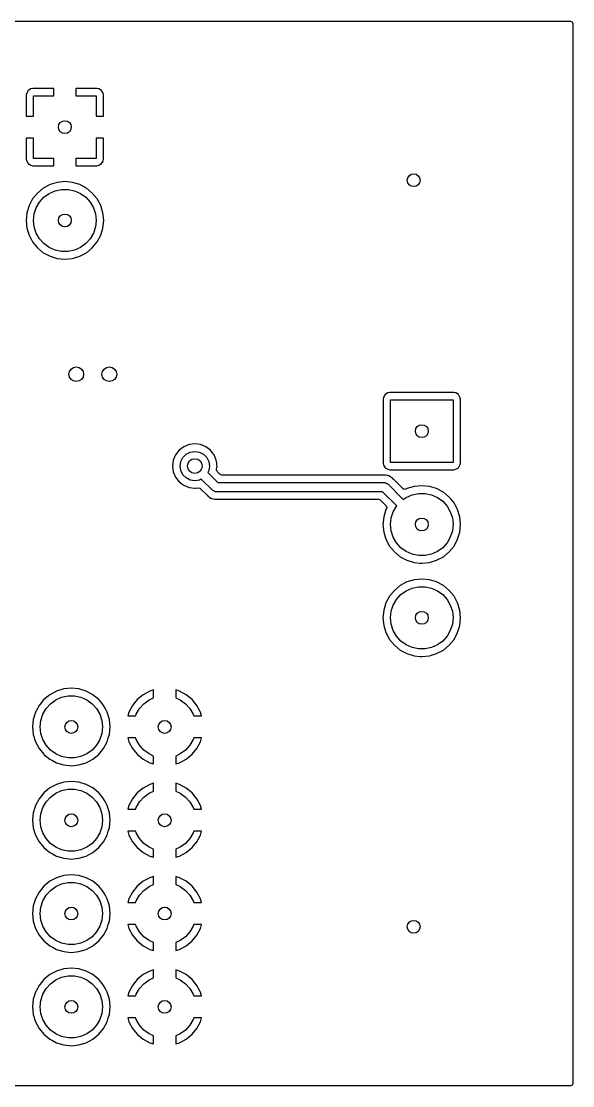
# Model space of a CAD drawing. Extents: x 0.23 to 1.37, y 0.23 to 1.37.
# Drawn here: x 0.78 to 1.37, y 0.23 to 1.37 of the extents above; entities that cross this region are included whole.
import ezdxf

# ---------------------------------------------------------------- set-up
doc = ezdxf.new("R2010")
doc.units = 0
doc.header["$MEASUREMENT"] = 0
doc.layers.add('BLACK', color=7, linetype='CONTINUOUS')

msp = doc.modelspace()

# ---------------------------------------------------------------- linework, layer by layer
at = {"layer": 'BLACK', "linetype": 'CONTINUOUS'}
for p, q in [((0.232165, 1.3703), (1.36783, 1.3703)), ((1.36783, 1.3703), (1.36957, 1.36957)), ((1.36957, 1.36957), (1.3703, 1.36783)), ((1.3703, 1.36783), (1.3703, 0.232165)), ((0.785496, 1.29343), (0.785039, 1.29113)), ((0.785039, 1.29113), (0.785039, 1.2687)), ((0.787237, 1.29603), (0.785496, 1.29343)), ((0.785496, 1.29343), (0.785496, 1.29343)), ((0.789841, 1.29777), (0.787237, 1.29603)), ((0.792138, 1.29823), (0.789841, 1.29777)), ((0.789841, 1.29777), (0.789841, 1.29777)), ((0.814567, 1.29823), (0.792138, 1.29823)), ((0.792913, 1.2687), (0.792913, 1.29035)), ((0.792913, 1.29035), (0.814567, 1.29035)), ((0.814567, 1.29035), (0.814567, 1.29823)), ((0.860618, 1.29823), (0.838189, 1.29823)), ((0.838189, 1.29823), (0.838189, 1.29035)), ((0.838189, 1.29035), (0.859843, 1.29035)), ((0.859843, 1.29035), (0.859843, 1.2687)), ((0.862915, 1.29777), (0.860618, 1.29823)), ((0.865519, 1.29603), (0.862915, 1.29777)), ((0.862915, 1.29777), (0.862915, 1.29777)), ((0.86726, 1.29343), (0.865519, 1.29603)), ((0.867716, 1.29113), (0.86726, 1.29343)), ((0.86726, 1.29343), (0.86726, 1.29343)), ((0.867717, 1.29113), (0.867716, 1.29113)), ((0.867717, 1.2687), (0.867717, 1.29113)), ((0.785039, 1.2687), (0.792913, 1.2687)), ((0.859843, 1.2687), (0.867717, 1.2687)), ((0.792913, 1.24508), (0.785039, 1.24508)), ((0.785039, 1.24508), (0.785039, 1.22265)), ((0.792913, 1.22343), (0.792913, 1.24508)), ((0.867717, 1.24508), (0.859843, 1.24508)), ((0.859843, 1.24508), (0.859843, 1.22343)), ((0.867717, 1.22265), (0.867717, 1.24508)), ((0.785039, 1.22265), (0.785496, 1.22035)), ((0.814567, 1.22343), (0.792913, 1.22343)), ((0.814567, 1.21555), (0.814567, 1.22343)), ((0.859843, 1.22343), (0.838189, 1.22343)), ((0.838189, 1.22343), (0.838189, 1.21555)), ((0.86726, 1.22035), (0.867716, 1.22265)), ((0.867716, 1.22265), (0.867717, 1.22265)), ((0.785496, 1.22035), (0.785496, 1.22035)), ((0.785496, 1.22035), (0.787237, 1.21775)), ((0.787237, 1.21775), (0.789841, 1.21601)), ((0.789841, 1.21601), (0.789841, 1.21601)), ((0.789841, 1.21601), (0.792138, 1.21555)), ((0.792138, 1.21555), (0.792138, 1.21555)), ((0.792138, 1.21555), (0.814567, 1.21555)), ((0.838189, 1.21555), (0.860618, 1.21555)), ((0.860618, 1.21555), (0.862915, 1.21601)), ((0.860618, 1.21555), (0.860618, 1.21555)), ((0.862915, 1.21601), (0.865519, 1.21775)), ((0.862915, 1.21601), (0.862915, 1.21601)), ((0.865519, 1.21775), (0.86726, 1.22035)), ((0.86726, 1.22035), (0.86726, 1.22035)), ((0.81827, 1.19765), (0.810474, 1.19528)), ((0.826378, 1.19845), (0.81827, 1.19765)), ((0.81827, 1.19765), (0.81827, 1.19765)), ((0.834485, 1.19765), (0.826378, 1.19845)), ((0.834486, 1.19765), (0.834485, 1.19765)), ((0.842281, 1.19528), (0.834486, 1.19765)), ((0.796992, 1.18628), (0.791824, 1.17998)), ((0.803289, 1.19144), (0.796992, 1.18628)), ((0.796992, 1.18628), (0.796992, 1.18628)), ((0.80329, 1.19144), (0.803289, 1.19144)), ((0.810474, 1.19528), (0.80329, 1.19144)), ((0.809646, 1.18587), (0.816037, 1.18872)), ((0.810474, 1.19528), (0.810474, 1.19528)), ((0.816037, 1.18872), (0.82288, 1.19017)), ((0.82288, 1.19017), (0.829876, 1.19017)), ((0.829876, 1.19017), (0.836719, 1.18872)), ((0.836719, 1.18872), (0.84311, 1.18587)), ((0.842282, 1.19528), (0.842281, 1.19528)), ((0.849466, 1.19144), (0.842282, 1.19528)), ((0.849467, 1.19144), (0.849466, 1.19144)), ((0.849466, 1.19144), (0.849466, 1.19144)), ((0.855764, 1.18628), (0.849467, 1.19144)), ((0.860932, 1.17998), (0.855764, 1.18628)), ((0.791823, 1.17998), (0.787983, 1.17279)), ((0.791824, 1.17998), (0.791823, 1.17998)), ((0.795807, 1.1705), (0.799305, 1.17656)), ((0.799305, 1.17656), (0.803986, 1.18176)), ((0.803986, 1.18176), (0.809646, 1.18587)), ((0.84311, 1.18587), (0.84877, 1.18176)), ((0.84877, 1.18176), (0.853451, 1.17656)), ((0.853451, 1.17656), (0.856949, 1.1705)), ((0.864773, 1.17279), (0.860932, 1.17998)), ((0.785618, 1.165), (0.78482, 1.15689)), ((0.787983, 1.17279), (0.785618, 1.165)), ((0.785618, 1.165), (0.785618, 1.165)), ((0.787983, 1.17279), (0.787983, 1.17279)), ((0.792913, 1.15689), (0.793645, 1.16385)), ((0.793645, 1.16385), (0.795807, 1.1705)), ((0.856949, 1.1705), (0.859111, 1.16385)), ((0.859111, 1.16385), (0.859843, 1.15689)), ((0.867138, 1.165), (0.864773, 1.17279)), ((0.867936, 1.15689), (0.867138, 1.165)), ((0.78482, 1.15689), (0.78482, 1.15689)), ((0.78482, 1.15689), (0.785618, 1.14878)), ((0.793645, 1.14993), (0.792913, 1.15689)), ((0.859843, 1.15689), (0.859111, 1.14993)), ((0.867138, 1.14878), (0.867936, 1.15689)), ((0.785618, 1.14878), (0.785618, 1.14878)), ((0.785618, 1.14878), (0.787983, 1.14099)), ((0.787983, 1.14099), (0.787983, 1.14099)), ((0.787983, 1.14099), (0.791823, 1.1338)), ((0.795807, 1.14328), (0.793645, 1.14993)), ((0.799305, 1.13722), (0.795807, 1.14328)), ((0.856949, 1.14328), (0.853451, 1.13722)), ((0.859111, 1.14993), (0.856949, 1.14328)), ((0.860932, 1.1338), (0.864773, 1.14099)), ((0.864773, 1.14099), (0.867138, 1.14878)), ((0.791823, 1.1338), (0.791823, 1.1338)), ((0.791823, 1.1338), (0.791823, 1.1338)), ((0.791823, 1.1338), (0.796992, 1.1275)), ((0.803986, 1.13202), (0.799305, 1.13722)), ((0.809646, 1.12791), (0.803986, 1.13202)), ((0.84877, 1.13202), (0.84311, 1.12791)), ((0.853451, 1.13722), (0.84877, 1.13202)), ((0.855764, 1.1275), (0.860932, 1.1338)), ((0.796992, 1.1275), (0.803289, 1.12234)), ((0.803289, 1.12234), (0.803289, 1.12234)), ((0.803289, 1.12234), (0.80329, 1.12234)), ((0.80329, 1.12234), (0.806256, 1.12075)), ((0.806256, 1.12075), (0.810474, 1.11849)), ((0.816037, 1.12506), (0.809646, 1.12791)), ((0.810474, 1.11849), (0.81827, 1.11613)), ((0.82288, 1.12361), (0.816037, 1.12506)), ((0.829876, 1.12361), (0.82288, 1.12361)), ((0.836719, 1.12506), (0.829876, 1.12361)), ((0.834486, 1.11613), (0.842282, 1.11849)), ((0.84311, 1.12791), (0.836719, 1.12506)), ((0.842282, 1.11849), (0.849467, 1.12234)), ((0.849467, 1.12234), (0.855764, 1.1275)), ((0.81827, 1.11613), (0.826378, 1.11533)), ((0.826378, 1.11533), (0.834486, 1.11613)), ((1.16951, 0.970258), (1.16776, 0.967647)), ((1.17212, 0.972003), (1.16951, 0.970258)), ((1.17442, 0.972461), (1.17212, 0.972003)), ((1.17212, 0.972003), (1.17212, 0.972003)), ((1.2429, 0.972461), (1.17442, 0.972461)), ((1.24521, 0.972003), (1.2429, 0.972461)), ((1.24782, 0.970258), (1.24521, 0.972003)), ((1.24521, 0.972003), (1.24521, 0.972003)), ((1.24956, 0.967647), (1.24782, 0.970258)), ((1.16776, 0.967647), (1.1673, 0.965344)), ((1.1673, 0.965344), (1.1673, 0.89686)), ((1.16776, 0.967647), (1.16776, 0.967647)), ((1.1752, 0.897638), (1.1752, 0.964567)), ((1.1752, 0.964567), (1.24213, 0.964567)), ((1.24213, 0.964567), (1.24213, 0.897638)), ((1.25002, 0.965344), (1.24956, 0.967647)), ((1.24956, 0.967647), (1.24956, 0.967647)), ((1.25002, 0.89686), (1.25002, 0.965344)), ((0.953628, 0.914352), (0.94869, 0.910562)), ((0.959379, 0.916734), (0.953628, 0.914352)), ((0.953628, 0.914352), (0.953628, 0.914352)), ((0.95938, 0.916734), (0.959379, 0.916734)), ((0.965551, 0.917547), (0.95938, 0.916734)), ((0.971723, 0.916734), (0.965551, 0.917547)), ((0.965551, 0.917547), (0.965551, 0.917547)), ((0.977474, 0.914352), (0.971723, 0.916734)), ((0.971723, 0.916734), (0.971723, 0.916734)), ((0.982413, 0.910562), (0.977474, 0.914352)), ((0.977474, 0.914352), (0.977474, 0.914352)), ((0.9449, 0.905624), (0.942518, 0.899873)), ((0.94869, 0.910562), (0.9449, 0.905624)), ((0.9449, 0.905624), (0.9449, 0.905624)), ((0.950574, 0.898567), (0.952811, 0.902957)), ((0.952811, 0.902957), (0.956295, 0.906441)), ((0.956295, 0.906441), (0.960685, 0.908678)), ((0.960685, 0.908678), (0.965551, 0.909449)), ((0.965551, 0.909449), (0.970418, 0.908678)), ((0.970418, 0.908678), (0.974808, 0.906441)), ((0.974808, 0.906441), (0.978292, 0.902957)), ((0.978292, 0.902957), (0.980528, 0.898567)), ((0.98532, 0.906773), (0.982413, 0.910562)), ((0.986202, 0.905624), (0.98532, 0.906773)), ((0.988584, 0.899873), (0.986202, 0.905624)), ((0.942518, 0.899872), (0.941705, 0.893701)), ((0.941705, 0.893701), (0.941705, 0.893701)), ((0.941705, 0.893701), (0.942518, 0.887529)), ((0.942518, 0.899873), (0.942518, 0.899872)), ((0.949803, 0.893701), (0.950574, 0.898567)), ((0.950574, 0.888834), (0.949803, 0.893701)), ((0.980528, 0.898567), (0.981299, 0.893701)), ((0.981299, 0.893701), (0.980528, 0.888834)), ((0.988584, 0.899872), (0.988584, 0.899873)), ((0.988981, 0.89686), (0.988584, 0.899872)), ((0.988584, 0.899872), (0.988584, 0.899872)), ((0.988868, 0.889526), (0.98889, 0.889847)), ((0.98889, 0.889847), (0.988936, 0.890202)), ((0.988936, 0.890202), (0.989397, 0.893701)), ((0.989209, 0.895127), (0.988981, 0.89686)), ((0.989397, 0.893701), (0.989209, 0.895127)), ((1.1673, 0.89686), (1.16776, 0.894558)), ((1.16776, 0.894558), (1.16776, 0.894558)), ((1.16776, 0.894558), (1.16951, 0.891947)), ((1.16951, 0.891947), (1.17212, 0.890202)), ((1.17212, 0.890202), (1.17212, 0.890202)), ((1.17212, 0.890202), (1.17442, 0.889744)), ((1.17442, 0.889744), (1.2429, 0.889744)), ((1.24213, 0.897638), (1.1752, 0.897638)), ((1.2429, 0.889744), (1.24521, 0.890202)), ((1.24521, 0.890202), (1.24782, 0.891947)), ((1.24782, 0.891947), (1.24956, 0.894558)), ((1.24956, 0.894558), (1.25002, 0.89686)), ((0.942518, 0.887529), (0.942518, 0.887529)), ((0.942518, 0.887529), (0.9449, 0.881778)), ((0.9449, 0.881778), (0.9449, 0.881778)), ((0.9449, 0.881778), (0.94869, 0.876839)), ((0.952811, 0.884444), (0.950574, 0.888834)), ((0.956295, 0.88096), (0.952811, 0.884444)), ((0.960685, 0.878724), (0.956295, 0.88096)), ((0.965551, 0.877953), (0.960685, 0.878724)), ((0.970418, 0.878724), (0.965551, 0.877953)), ((0.972505, 0.879787), (0.970418, 0.878724)), ((0.984709, 0.867583), (0.972505, 0.879787)), ((0.980528, 0.888834), (0.979465, 0.886747)), ((0.979465, 0.886747), (0.990227, 0.875984)), ((0.989589, 0.887786), (0.988868, 0.889526)), ((0.992776, 0.884599), (0.989589, 0.887786)), ((0.994516, 0.883878), (0.992776, 0.884599)), ((1.16809, 0.883878), (0.994516, 0.883878)), ((1.16819, 0.883883), (1.16809, 0.883878)), ((1.16845, 0.883905), (1.16819, 0.883883)), ((1.16983, 0.884026), (1.16845, 0.883905)), ((1.17143, 0.8836), (1.16983, 0.884026)), ((1.17153, 0.883577), (1.17143, 0.8836)), ((1.17222, 0.883455), (1.17153, 0.883577)), ((1.17315, 0.883291), (1.17222, 0.883455)), ((1.17337, 0.883167), (1.17315, 0.883291)), ((1.17315, 0.883291), (1.17315, 0.883291)), ((1.17396, 0.882921), (1.17337, 0.883167)), ((1.1742, 0.882857), (1.17396, 0.882921)), ((1.1742, 0.882856), (1.1742, 0.882857)), ((1.17555, 0.881912), (1.1742, 0.882856)), ((1.17564, 0.881855), (1.17555, 0.881912)), ((1.17707, 0.881031), (1.17564, 0.881855)), ((1.17812, 0.87977), (1.17707, 0.881031)), ((1.1782, 0.879691), (1.17812, 0.87977)), ((1.18484, 0.87305), (1.1782, 0.879691)), ((0.94869, 0.876839), (0.951756, 0.874487)), ((0.951756, 0.874487), (0.953628, 0.87305)), ((0.953628, 0.87305), (0.959379, 0.870668)), ((0.959379, 0.870668), (0.95938, 0.870668)), ((0.95938, 0.870668), (0.95938, 0.870668)), ((0.95938, 0.870668), (0.965551, 0.869855)), ((0.965551, 0.869855), (0.96654, 0.869985)), ((0.965551, 0.869855), (0.965551, 0.869855)), ((0.965551, 0.869855), (0.965551, 0.869855)), ((0.96654, 0.869985), (0.969405, 0.870362)), ((0.969405, 0.870362), (0.971224, 0.869875)), ((0.971224, 0.869875), (0.971466, 0.869663)), ((0.971466, 0.869663), (0.978694, 0.862435)), ((0.985778, 0.867), (0.984709, 0.867583)), ((0.986802, 0.866341), (0.985778, 0.867)), ((0.990227, 0.875984), (1.16043, 0.875984)), ((1.16043, 0.875984), (1.1687, 0.875984)), ((1.1687, 0.875984), (1.16957, 0.875859)), ((1.16957, 0.875859), (1.16975, 0.875872)), ((1.16975, 0.875872), (1.16984, 0.87582)), ((1.16984, 0.87582), (1.17009, 0.875785)), ((1.17009, 0.875785), (1.17111, 0.875126)), ((1.17111, 0.875126), (1.17218, 0.874543)), ((1.17218, 0.874543), (1.18887, 0.857858)), ((1.18862, 0.869266), (1.18484, 0.87305)), ((1.18965, 0.868651), (1.18862, 0.869266)), ((1.19152, 0.868836), (1.18965, 0.868651)), ((1.19276, 0.869497), (1.19152, 0.868836)), ((1.20055, 0.871862), (1.19276, 0.869497)), ((1.20866, 0.872661), (1.20055, 0.871862)), ((1.20055, 0.871862), (1.20055, 0.871862)), ((1.21677, 0.871862), (1.20866, 0.872661)), ((1.22456, 0.869497), (1.21677, 0.871862)), ((1.21677, 0.871862), (1.21677, 0.871862)), ((1.22457, 0.869497), (1.22456, 0.869497)), ((1.23175, 0.865657), (1.22457, 0.869497)), ((0.978694, 0.862435), (0.978766, 0.862356)), ((0.978766, 0.862356), (0.979825, 0.861095)), ((0.979825, 0.861095), (0.979825, 0.861095)), ((0.979825, 0.861095), (0.981251, 0.860271)), ((0.981251, 0.860271), (0.981341, 0.860214)), ((0.981341, 0.860214), (0.98269, 0.85927)), ((0.98269, 0.85927), (0.98293, 0.859205)), ((0.98293, 0.859205), (0.983523, 0.858959)), ((0.983523, 0.858959), (0.983738, 0.858835)), ((0.983738, 0.858835), (0.983739, 0.858835)), ((0.983739, 0.858835), (0.983739, 0.858835)), ((0.983739, 0.858835), (0.98536, 0.858549)), ((0.98536, 0.858549), (0.985464, 0.858526)), ((0.985464, 0.858526), (0.987055, 0.8581)), ((0.987049, 0.866306), (0.986802, 0.866341)), ((0.987143, 0.866254), (0.987049, 0.866306)), ((0.987055, 0.8581), (0.988695, 0.858243)), ((0.987319, 0.866267), (0.987143, 0.866254)), ((0.988189, 0.866142), (0.987319, 0.866267)), ((1.16043, 0.866142), (0.988189, 0.866142)), ((0.988695, 0.858243), (0.988802, 0.858248)), ((0.988802, 0.858248), (1.15931, 0.858248)), ((1.15931, 0.858248), (1.16237, 0.858248)), ((1.16666, 0.866142), (1.16043, 0.866142)), ((1.16237, 0.858248), (1.16411, 0.857527)), ((1.16411, 0.857527), (1.1705, 0.851143)), ((1.1818, 0.851006), (1.16666, 0.866142)), ((1.18887, 0.857858), (1.19193, 0.860084)), ((1.19193, 0.860084), (1.19832, 0.862929)), ((1.19832, 0.862929), (1.20516, 0.864384)), ((1.20516, 0.864384), (1.21216, 0.864384)), ((1.21216, 0.864384), (1.219, 0.862929)), ((1.219, 0.862929), (1.22539, 0.860084)), ((1.22539, 0.860084), (1.23105, 0.855971)), ((1.23105, 0.855971), (1.23573, 0.850772)), ((1.23805, 0.860489), (1.23175, 0.865657)), ((1.23175, 0.865657), (1.23175, 0.865657)), ((1.23175, 0.865657), (1.23175, 0.865657)), ((1.23175, 0.865657), (1.23175, 0.865657)), ((1.23175, 0.865657), (1.23175, 0.865657)), ((1.23964, 0.858549), (1.23805, 0.860489)), ((1.23805, 0.860489), (1.23805, 0.860489)), ((1.24322, 0.854191), (1.23964, 0.858549)), ((1.17027, 0.847006), (1.1679, 0.83921)), ((1.17093, 0.848243), (1.17027, 0.847006)), ((1.1705, 0.851143), (1.17122, 0.849403)), ((1.17122, 0.849403), (1.17093, 0.848243)), ((1.17593, 0.83806), (1.17809, 0.844714)), ((1.17809, 0.844714), (1.18159, 0.850772)), ((1.18159, 0.850772), (1.1818, 0.851006)), ((1.23573, 0.850772), (1.23923, 0.844714)), ((1.23923, 0.844714), (1.24139, 0.83806)), ((1.24706, 0.847006), (1.24322, 0.854191)), ((1.24942, 0.83921), (1.24706, 0.847006)), ((1.1679, 0.83921), (1.1671, 0.831102)), ((1.1679, 0.83921), (1.1679, 0.83921)), ((1.1752, 0.831102), (1.17593, 0.83806)), ((1.24139, 0.83806), (1.24213, 0.831102)), ((1.25022, 0.831102), (1.24942, 0.83921)), ((1.1671, 0.831102), (1.1671, 0.831102)), ((1.1671, 0.831102), (1.1679, 0.822995)), ((1.1679, 0.822995), (1.1679, 0.822995)), ((1.1679, 0.822995), (1.17027, 0.815199)), ((1.17593, 0.824145), (1.1752, 0.831102)), ((1.17809, 0.817491), (1.17593, 0.824145)), ((1.24139, 0.824145), (1.23923, 0.817491)), ((1.24213, 0.831102), (1.24139, 0.824145)), ((1.24706, 0.815199), (1.24942, 0.822995)), ((1.24942, 0.822995), (1.25022, 0.831102)), ((1.17027, 0.815199), (1.17027, 0.815199)), ((1.17027, 0.815199), (1.17411, 0.808014)), ((1.18159, 0.811432), (1.17809, 0.817491)), ((1.18627, 0.806233), (1.18159, 0.811432)), ((1.23573, 0.811432), (1.23105, 0.806233)), ((1.23923, 0.817491), (1.23573, 0.811432)), ((1.24322, 0.808014), (1.24706, 0.815199)), ((1.17411, 0.808014), (1.17411, 0.808014)), ((1.17411, 0.808014), (1.17411, 0.808014)), ((1.17411, 0.808014), (1.17928, 0.801716)), ((1.17928, 0.801716), (1.18557, 0.796548)), ((1.19193, 0.802121), (1.18627, 0.806233)), ((1.19832, 0.799276), (1.19193, 0.802121)), ((1.20516, 0.797821), (1.19832, 0.799276)), ((1.219, 0.799276), (1.21216, 0.797821)), ((1.22539, 0.802121), (1.219, 0.799276)), ((1.23105, 0.806233), (1.22539, 0.802121)), ((1.23175, 0.796548), (1.23805, 0.801716)), ((1.23805, 0.801716), (1.24322, 0.808014)), ((1.18557, 0.796548), (1.18557, 0.796548)), ((1.18557, 0.796548), (1.18557, 0.796548)), ((1.18557, 0.796548), (1.18824, 0.79512)), ((1.18824, 0.79512), (1.19276, 0.792707)), ((1.19276, 0.792707), (1.20055, 0.790343)), ((1.20055, 0.790343), (1.20663, 0.789744)), ((1.21216, 0.797821), (1.20516, 0.797821)), ((1.20663, 0.789744), (1.20866, 0.789544)), ((1.20866, 0.789544), (1.21677, 0.790343)), ((1.20866, 0.789544), (1.20866, 0.789544)), ((1.20866, 0.789544), (1.20866, 0.789544)), ((1.21677, 0.790343), (1.22457, 0.792707)), ((1.22457, 0.792707), (1.23175, 0.796548)), ((1.18557, 0.765657), (1.17928, 0.760489)), ((1.19276, 0.769497), (1.18557, 0.765657)), ((1.18557, 0.765657), (1.18557, 0.765657)), ((1.20055, 0.771862), (1.19276, 0.769497)), ((1.19276, 0.769497), (1.19276, 0.769497)), ((1.19832, 0.762929), (1.20516, 0.764384)), ((1.20866, 0.772661), (1.20055, 0.771862)), ((1.20055, 0.771862), (1.20055, 0.771862)), ((1.20516, 0.764384), (1.21216, 0.764384)), ((1.21677, 0.771862), (1.20866, 0.772661)), ((1.21216, 0.764384), (1.219, 0.762929)), ((1.22456, 0.769497), (1.21677, 0.771862)), ((1.21677, 0.771862), (1.21677, 0.771862)), ((1.22457, 0.769497), (1.22456, 0.769497)), ((1.23175, 0.765657), (1.22457, 0.769497)), ((1.23805, 0.760489), (1.23175, 0.765657)), ((1.23175, 0.765657), (1.23175, 0.765657)), ((1.23175, 0.765657), (1.23175, 0.765657)), ((1.17411, 0.754191), (1.17027, 0.747006)), ((1.17928, 0.760489), (1.17411, 0.754191)), ((1.17411, 0.754191), (1.17411, 0.754191)), ((1.17928, 0.760489), (1.17928, 0.760489)), ((1.18159, 0.750772), (1.18627, 0.755971)), ((1.18627, 0.755971), (1.19193, 0.760084)), ((1.19193, 0.760084), (1.19832, 0.762929)), ((1.219, 0.762929), (1.22539, 0.760084)), ((1.22539, 0.760084), (1.23105, 0.755971)), ((1.23105, 0.755971), (1.23573, 0.750772)), ((1.24322, 0.754191), (1.23805, 0.760489)), ((1.24706, 0.747006), (1.24322, 0.754191)), ((1.17027, 0.747006), (1.1679, 0.73921)), ((1.17027, 0.747006), (1.17027, 0.747006)), ((1.17593, 0.73806), (1.17809, 0.744714)), ((1.17809, 0.744714), (1.18159, 0.750772)), ((1.23573, 0.750772), (1.23923, 0.744714)), ((1.23923, 0.744714), (1.24139, 0.73806)), ((1.24942, 0.73921), (1.24706, 0.747006)), ((1.1679, 0.73921), (1.1671, 0.731102)), ((1.1671, 0.731102), (1.1671, 0.731102)), ((1.1671, 0.731102), (1.1679, 0.722995)), ((1.1679, 0.73921), (1.1679, 0.73921)), ((1.1752, 0.731102), (1.17593, 0.73806)), ((1.17593, 0.724145), (1.1752, 0.731102)), ((1.24139, 0.73806), (1.24213, 0.731102)), ((1.24213, 0.731102), (1.24139, 0.724145)), ((1.25022, 0.731102), (1.24942, 0.73921)), ((1.24942, 0.722995), (1.25022, 0.731102)), ((1.1679, 0.722995), (1.1679, 0.722995)), ((1.1679, 0.722995), (1.17027, 0.715199)), ((1.17809, 0.717491), (1.17593, 0.724145)), ((1.24139, 0.724145), (1.23923, 0.717491)), ((1.24706, 0.715199), (1.24942, 0.722995)), ((1.17027, 0.715199), (1.17027, 0.715199)), ((1.17027, 0.715199), (1.17411, 0.708014)), ((1.17411, 0.708014), (1.17411, 0.708014)), ((1.17411, 0.708014), (1.17411, 0.708014)), ((1.17411, 0.708014), (1.17928, 0.701716)), ((1.18159, 0.711432), (1.17809, 0.717491)), ((1.18627, 0.706233), (1.18159, 0.711432)), ((1.23573, 0.711432), (1.23105, 0.706233)), ((1.23923, 0.717491), (1.23573, 0.711432)), ((1.23805, 0.701716), (1.24322, 0.708014)), ((1.24322, 0.708014), (1.24706, 0.715199)), ((1.17928, 0.701716), (1.18557, 0.696548)), ((1.18557, 0.696548), (1.18557, 0.696548)), ((1.18557, 0.696548), (1.18557, 0.696548)), ((1.18557, 0.696548), (1.18823, 0.695127)), ((1.19193, 0.702121), (1.18627, 0.706233)), ((1.19832, 0.699276), (1.19193, 0.702121)), ((1.20516, 0.697821), (1.19832, 0.699276)), ((1.21216, 0.697821), (1.20516, 0.697821)), ((1.219, 0.699276), (1.21216, 0.697821)), ((1.22539, 0.702121), (1.219, 0.699276)), ((1.22457, 0.692707), (1.23175, 0.696548)), ((1.23105, 0.706233), (1.22539, 0.702121)), ((1.23175, 0.696548), (1.23805, 0.701716)), ((1.18823, 0.695127), (1.19276, 0.692707)), ((1.19276, 0.692707), (1.20055, 0.690343)), ((1.20055, 0.690343), (1.20663, 0.689744)), ((1.20663, 0.689744), (1.20866, 0.689544)), ((1.20866, 0.689544), (1.21677, 0.690343)), ((1.20866, 0.689544), (1.20866, 0.689544)), ((1.20866, 0.689544), (1.20866, 0.689544)), ((1.21677, 0.690343), (1.22457, 0.692707)), ((0.817364, 0.652568), (0.810179, 0.648728)), ((0.82516, 0.654933), (0.817364, 0.652568)), ((0.817364, 0.652568), (0.817364, 0.652568)), ((0.833268, 0.655732), (0.82516, 0.654933)), ((0.82516, 0.654933), (0.82516, 0.654933)), ((0.841375, 0.654933), (0.833268, 0.655732)), ((0.849171, 0.652568), (0.841375, 0.654933)), ((0.841375, 0.654933), (0.841375, 0.654933)), ((0.856356, 0.648728), (0.849171, 0.652568)), ((0.849171, 0.652568), (0.849171, 0.652568)), ((0.917371, 0.65255), (0.91019, 0.648711)), ((0.921457, 0.653789), (0.917371, 0.65255)), ((0.921457, 0.645346), (0.921457, 0.653789)), ((0.921457, 0.653789), (0.921457, 0.653789)), ((0.949164, 0.65255), (0.945079, 0.653789)), ((0.945079, 0.653789), (0.945079, 0.645346)), ((0.956345, 0.648711), (0.949164, 0.65255)), ((0.803881, 0.643559), (0.798713, 0.637262)), ((0.803882, 0.64356), (0.803881, 0.643559)), ((0.810179, 0.648728), (0.803882, 0.64356)), ((0.806194, 0.633843), (0.810876, 0.639042)), ((0.810179, 0.648728), (0.810179, 0.648728)), ((0.810876, 0.639042), (0.816535, 0.643154)), ((0.816535, 0.643154), (0.822927, 0.646)), ((0.822927, 0.646), (0.82977, 0.647454)), ((0.82977, 0.647454), (0.836766, 0.647454)), ((0.836766, 0.647454), (0.843609, 0.646)), ((0.843609, 0.646), (0.85, 0.643154)), ((0.85, 0.643154), (0.85566, 0.639042)), ((0.85566, 0.639042), (0.860341, 0.633843)), ((0.862654, 0.64356), (0.856356, 0.648728)), ((0.856356, 0.648728), (0.856356, 0.648728)), ((0.856356, 0.648728), (0.856356, 0.648728)), ((0.856356, 0.648728), (0.856356, 0.648728)), ((0.856356, 0.648728), (0.856356, 0.648728)), ((0.862654, 0.643559), (0.862654, 0.64356)), ((0.866284, 0.639136), (0.862654, 0.643559)), ((0.867822, 0.637262), (0.866284, 0.639136)), ((0.903895, 0.643545), (0.89873, 0.637251)), ((0.91019, 0.648711), (0.903895, 0.643545)), ((0.906194, 0.633843), (0.910876, 0.639042)), ((0.91019, 0.648711), (0.91019, 0.648711)), ((0.910876, 0.639042), (0.916535, 0.643154)), ((0.916535, 0.643154), (0.921457, 0.645346)), ((0.945079, 0.645346), (0.95, 0.643154)), ((0.95, 0.643154), (0.95566, 0.639042)), ((0.95566, 0.639042), (0.960341, 0.633843)), ((0.96264, 0.643545), (0.956345, 0.648711)), ((0.956345, 0.648711), (0.956345, 0.648711)), ((0.967806, 0.637251), (0.96264, 0.643545)), ((0.794873, 0.630077), (0.792508, 0.622281)), ((0.798713, 0.637262), (0.794873, 0.630077)), ((0.794873, 0.630077), (0.794873, 0.630077)), ((0.798713, 0.637262), (0.798713, 0.637262)), ((0.800534, 0.621131), (0.802696, 0.627784)), ((0.802696, 0.627784), (0.806194, 0.633843)), ((0.860341, 0.633843), (0.863839, 0.627784)), ((0.863839, 0.627784), (0.866001, 0.621131)), ((0.869408, 0.634295), (0.867822, 0.637262)), ((0.867822, 0.637262), (0.867822, 0.637262)), ((0.867822, 0.637262), (0.867822, 0.637262)), ((0.871663, 0.630077), (0.869408, 0.634295)), ((0.874028, 0.622281), (0.871663, 0.630077)), ((0.894891, 0.630069), (0.893652, 0.625984)), ((0.898729, 0.637251), (0.894891, 0.630069)), ((0.89873, 0.637251), (0.898729, 0.637251)), ((0.902111, 0.625984), (0.902696, 0.627784)), ((0.902696, 0.627784), (0.906194, 0.633843)), ((0.960341, 0.633843), (0.963839, 0.627784)), ((0.963839, 0.627784), (0.964424, 0.625984)), ((0.971644, 0.630069), (0.967806, 0.637251)), ((0.967806, 0.637251), (0.967806, 0.637251)), ((0.972884, 0.625984), (0.971644, 0.630069)), ((0.792508, 0.622281), (0.791709, 0.614173)), ((0.792508, 0.622281), (0.792508, 0.622281)), ((0.799803, 0.614173), (0.800534, 0.621131)), ((0.866001, 0.621131), (0.866732, 0.614173)), ((0.874826, 0.614173), (0.874028, 0.622281)), ((0.893652, 0.625984), (0.893652, 0.625984)), ((0.893652, 0.625984), (0.902111, 0.625984)), ((0.964424, 0.625984), (0.972884, 0.625984)), ((0.972884, 0.625984), (0.972884, 0.625984)), ((0.791709, 0.614173), (0.791709, 0.614173)), ((0.791709, 0.614173), (0.792508, 0.606066)), ((0.792508, 0.606066), (0.792508, 0.606066)), ((0.792508, 0.606066), (0.794873, 0.59827)), ((0.800534, 0.607216), (0.799803, 0.614173)), ((0.802696, 0.600562), (0.800534, 0.607216)), ((0.866001, 0.607216), (0.863839, 0.600562)), ((0.866732, 0.614173), (0.866001, 0.607216)), ((0.872904, 0.602362), (0.874028, 0.606066)), ((0.874028, 0.606066), (0.874826, 0.614173)), ((0.794873, 0.59827), (0.794873, 0.59827)), ((0.794873, 0.59827), (0.798713, 0.591085)), ((0.806194, 0.594503), (0.802696, 0.600562)), ((0.810876, 0.589304), (0.806194, 0.594503)), ((0.860341, 0.594503), (0.85566, 0.589304)), ((0.863839, 0.600562), (0.860341, 0.594503)), ((0.867822, 0.591085), (0.871663, 0.59827)), ((0.871663, 0.59827), (0.872904, 0.602362)), ((0.902111, 0.602362), (0.893652, 0.602362)), ((0.893652, 0.602362), (0.894891, 0.598277)), ((0.894891, 0.598277), (0.898729, 0.591096)), ((0.902696, 0.600562), (0.902111, 0.602362)), ((0.906194, 0.594503), (0.902696, 0.600562)), ((0.910876, 0.589304), (0.906194, 0.594503)), ((0.960341, 0.594503), (0.95566, 0.589304)), ((0.963839, 0.600562), (0.960341, 0.594503)), ((0.964424, 0.602362), (0.963839, 0.600562)), ((0.972884, 0.602362), (0.964424, 0.602362)), ((0.967806, 0.591096), (0.971644, 0.598277)), ((0.971644, 0.598277), (0.972884, 0.602362)), ((0.798713, 0.591085), (0.798713, 0.591084)), ((0.798713, 0.591084), (0.80387, 0.584801)), ((0.80387, 0.584801), (0.803881, 0.584787)), ((0.803881, 0.584787), (0.810179, 0.579619)), ((0.816535, 0.585192), (0.810876, 0.589304)), ((0.822927, 0.582347), (0.816535, 0.585192)), ((0.82977, 0.580892), (0.822927, 0.582347)), ((0.843609, 0.582347), (0.836766, 0.580892)), ((0.85, 0.585192), (0.843609, 0.582347)), ((0.85566, 0.589304), (0.85, 0.585192)), ((0.856356, 0.579619), (0.862654, 0.584787)), ((0.862654, 0.584787), (0.867822, 0.591085)), ((0.898729, 0.591096), (0.89873, 0.591096)), ((0.89873, 0.591096), (0.903895, 0.584801)), ((0.903895, 0.584801), (0.91019, 0.579635)), ((0.916535, 0.585192), (0.910876, 0.589304)), ((0.921457, 0.583001), (0.916535, 0.585192)), ((0.921457, 0.574557), (0.921457, 0.583001)), ((0.95, 0.585192), (0.945079, 0.583001)), ((0.945079, 0.583001), (0.945079, 0.574557)), ((0.95566, 0.589304), (0.95, 0.585192)), ((0.956345, 0.579635), (0.96264, 0.584801)), ((0.96264, 0.584801), (0.967806, 0.591096)), ((0.967806, 0.591096), (0.967806, 0.591096)), ((0.810179, 0.579619), (0.810179, 0.579619)), ((0.810179, 0.579619), (0.810179, 0.579619)), ((0.810179, 0.579619), (0.813146, 0.578033)), ((0.813146, 0.578033), (0.817364, 0.575778)), ((0.817364, 0.575778), (0.82516, 0.573413)), ((0.82516, 0.573413), (0.831241, 0.572814)), ((0.836766, 0.580892), (0.82977, 0.580892)), ((0.831241, 0.572814), (0.833268, 0.572615)), ((0.833268, 0.572615), (0.841375, 0.573413)), ((0.833268, 0.572615), (0.833268, 0.572615)), ((0.833268, 0.572615), (0.833268, 0.572615)), ((0.841375, 0.573413), (0.849171, 0.575778)), ((0.849171, 0.575778), (0.856356, 0.579619)), ((0.91019, 0.579635), (0.91019, 0.579635)), ((0.91019, 0.579635), (0.917371, 0.575797)), ((0.917371, 0.575797), (0.917372, 0.575797)), ((0.917372, 0.575797), (0.921457, 0.574557)), ((0.945079, 0.574557), (0.949164, 0.575797)), ((0.949164, 0.575797), (0.956345, 0.579635)), ((0.949164, 0.575797), (0.949164, 0.575797)), ((0.956345, 0.579635), (0.956345, 0.579635)), ((0.810179, 0.548728), (0.803882, 0.54356)), ((0.817364, 0.552568), (0.810179, 0.548728)), ((0.810179, 0.548728), (0.810179, 0.548728)), ((0.82516, 0.554933), (0.817364, 0.552568)), ((0.817364, 0.552568), (0.817364, 0.552568)), ((0.833268, 0.555732), (0.82516, 0.554933)), ((0.82516, 0.554933), (0.82516, 0.554933)), ((0.841375, 0.554933), (0.833268, 0.555732)), ((0.849171, 0.552568), (0.841375, 0.554933)), ((0.841375, 0.554933), (0.841375, 0.554933)), ((0.856356, 0.548728), (0.849171, 0.552568)), ((0.849171, 0.552568), (0.849171, 0.552568)), ((0.862654, 0.54356), (0.856356, 0.548728)), ((0.856356, 0.548728), (0.856356, 0.548728)), ((0.856356, 0.548728), (0.856356, 0.548728)), ((0.856356, 0.548728), (0.856356, 0.548728)), ((0.856356, 0.548728), (0.856356, 0.548728)), ((0.91019, 0.548711), (0.903895, 0.543545)), ((0.917371, 0.55255), (0.91019, 0.548711)), ((0.91019, 0.548711), (0.91019, 0.548711)), ((0.921457, 0.553789), (0.917371, 0.55255)), ((0.921457, 0.545346), (0.921457, 0.553789)), ((0.921457, 0.553789), (0.921457, 0.553789)), ((0.949164, 0.55255), (0.945079, 0.553789)), ((0.945079, 0.553789), (0.945079, 0.545346)), ((0.956345, 0.548711), (0.949164, 0.55255)), ((0.96264, 0.543545), (0.956345, 0.548711)), ((0.956345, 0.548711), (0.956345, 0.548711)), ((0.798713, 0.537262), (0.794873, 0.530077)), ((0.803881, 0.543559), (0.798713, 0.537262)), ((0.798713, 0.537262), (0.798713, 0.537262)), ((0.803882, 0.54356), (0.803881, 0.543559)), ((0.806194, 0.533843), (0.810876, 0.539042)), ((0.810876, 0.539042), (0.816535, 0.543154)), ((0.816535, 0.543154), (0.822927, 0.546)), ((0.822927, 0.546), (0.82977, 0.547454)), ((0.82977, 0.547454), (0.836766, 0.547454)), ((0.836766, 0.547454), (0.843609, 0.546)), ((0.843609, 0.546), (0.85, 0.543154)), ((0.85, 0.543154), (0.85566, 0.539042)), ((0.85566, 0.539042), (0.860341, 0.533843)), ((0.862654, 0.543559), (0.862654, 0.54356)), ((0.866284, 0.539136), (0.862654, 0.543559)), ((0.867822, 0.537262), (0.866284, 0.539136)), ((0.869408, 0.534295), (0.867822, 0.537262)), ((0.867822, 0.537262), (0.867822, 0.537262)), ((0.867822, 0.537262), (0.867822, 0.537262)), ((0.898729, 0.537251), (0.894891, 0.530069)), ((0.89873, 0.537251), (0.898729, 0.537251)), ((0.903895, 0.543545), (0.89873, 0.537251)), ((0.906194, 0.533843), (0.910876, 0.539042)), ((0.910876, 0.539042), (0.916535, 0.543154)), ((0.916535, 0.543154), (0.921457, 0.545346)), ((0.945079, 0.545346), (0.95, 0.543154)), ((0.95, 0.543154), (0.95566, 0.539042)), ((0.95566, 0.539042), (0.960341, 0.533843)), ((0.967806, 0.537251), (0.96264, 0.543545)), ((0.971644, 0.530069), (0.967806, 0.537251)), ((0.967806, 0.537251), (0.967806, 0.537251)), ((0.794873, 0.530077), (0.792508, 0.522281)), ((0.794873, 0.530077), (0.794873, 0.530077)), ((0.800534, 0.521131), (0.802696, 0.527784)), ((0.802696, 0.527784), (0.806194, 0.533843)), ((0.860341, 0.533843), (0.863839, 0.527784)), ((0.863839, 0.527784), (0.866001, 0.521131)), ((0.871663, 0.530077), (0.869408, 0.534295)), ((0.874028, 0.522281), (0.871663, 0.530077)), ((0.894891, 0.530069), (0.893652, 0.525984)), ((0.893652, 0.525984), (0.893652, 0.525984)), ((0.893652, 0.525984), (0.902111, 0.525984)), ((0.902111, 0.525984), (0.902696, 0.527784)), ((0.902696, 0.527784), (0.906194, 0.533843)), ((0.960341, 0.533843), (0.963839, 0.527784)), ((0.963839, 0.527784), (0.964424, 0.525984)), ((0.964424, 0.525984), (0.972884, 0.525984)), ((0.972884, 0.525984), (0.971644, 0.530069)), ((0.972884, 0.525984), (0.972884, 0.525984)), ((0.792508, 0.522281), (0.791709, 0.514173)), ((0.791709, 0.514173), (0.791709, 0.514173)), ((0.791709, 0.514173), (0.792508, 0.506066)), ((0.792508, 0.522281), (0.792508, 0.522281)), ((0.799803, 0.514173), (0.800534, 0.521131)), ((0.800534, 0.507216), (0.799803, 0.514173)), ((0.866001, 0.521131), (0.866732, 0.514173)), ((0.866732, 0.514173), (0.866001, 0.507216)), ((0.874826, 0.514173), (0.874028, 0.522281)), ((0.874028, 0.506066), (0.874826, 0.514173)), ((0.792508, 0.506066), (0.792508, 0.506066)), ((0.792508, 0.506066), (0.794873, 0.49827)), ((0.802696, 0.500562), (0.800534, 0.507216)), ((0.866001, 0.507216), (0.863839, 0.500562)), ((0.871663, 0.49827), (0.872904, 0.502362)), ((0.872904, 0.502362), (0.874028, 0.506066)), ((0.902111, 0.502362), (0.893652, 0.502362)), ((0.893652, 0.502362), (0.894891, 0.498277)), ((0.902696, 0.500562), (0.902111, 0.502362)), ((0.964424, 0.502362), (0.963839, 0.500562)), ((0.972884, 0.502362), (0.964424, 0.502362)), ((0.971644, 0.498277), (0.972884, 0.502362)), ((0.794873, 0.49827), (0.794873, 0.49827)), ((0.794873, 0.49827), (0.798713, 0.491085)), ((0.798713, 0.491085), (0.798713, 0.491084)), ((0.798713, 0.491084), (0.80387, 0.484801)), ((0.806194, 0.494503), (0.802696, 0.500562)), ((0.810876, 0.489304), (0.806194, 0.494503)), ((0.860341, 0.494503), (0.85566, 0.489304)), ((0.863839, 0.500562), (0.860341, 0.494503)), ((0.862654, 0.484787), (0.867822, 0.491085)), ((0.867822, 0.491085), (0.871663, 0.49827)), ((0.894891, 0.498277), (0.898729, 0.491096)), ((0.898729, 0.491096), (0.89873, 0.491096)), ((0.89873, 0.491096), (0.903895, 0.484801)), ((0.906194, 0.494503), (0.902696, 0.500562)), ((0.910876, 0.489304), (0.906194, 0.494503)), ((0.960341, 0.494503), (0.95566, 0.489304)), ((0.963839, 0.500562), (0.960341, 0.494503)), ((0.96264, 0.484801), (0.967806, 0.491096)), ((0.967806, 0.491096), (0.971644, 0.498277)), ((0.967806, 0.491096), (0.967806, 0.491096)), ((0.80387, 0.484801), (0.803881, 0.484787)), ((0.803881, 0.484787), (0.810179, 0.479619)), ((0.810179, 0.479619), (0.810179, 0.479619)), ((0.810179, 0.479619), (0.810179, 0.479619)), ((0.810179, 0.479619), (0.813146, 0.478033)), ((0.816535, 0.485192), (0.810876, 0.489304)), ((0.822927, 0.482347), (0.816535, 0.485192)), ((0.82977, 0.480892), (0.822927, 0.482347)), ((0.836766, 0.480892), (0.82977, 0.480892)), ((0.843609, 0.482347), (0.836766, 0.480892)), ((0.85, 0.485192), (0.843609, 0.482347)), ((0.849171, 0.475778), (0.856356, 0.479619)), ((0.85566, 0.489304), (0.85, 0.485192)), ((0.856356, 0.479619), (0.862654, 0.484787)), ((0.903895, 0.484801), (0.91019, 0.479635)), ((0.91019, 0.479635), (0.91019, 0.479635)), ((0.91019, 0.479635), (0.917371, 0.475797)), ((0.916535, 0.485192), (0.910876, 0.489304)), ((0.921457, 0.483001), (0.916535, 0.485192)), ((0.921457, 0.474557), (0.921457, 0.483001)), ((0.95, 0.485192), (0.945079, 0.483001)), ((0.945079, 0.483001), (0.945079, 0.474557)), ((0.949164, 0.475797), (0.956345, 0.479635)), ((0.95566, 0.489304), (0.95, 0.485192)), ((0.956345, 0.479635), (0.96264, 0.484801)), ((0.956345, 0.479635), (0.956345, 0.479635)), ((0.813146, 0.478033), (0.817364, 0.475778)), ((0.817364, 0.475778), (0.82516, 0.473413)), ((0.82516, 0.473413), (0.831036, 0.472835)), ((0.831036, 0.472835), (0.833268, 0.472615)), ((0.833268, 0.472615), (0.841375, 0.473413)), ((0.833268, 0.472615), (0.833268, 0.472615)), ((0.833268, 0.472615), (0.833268, 0.472615)), ((0.841375, 0.473413), (0.849171, 0.475778)), ((0.917371, 0.475797), (0.917372, 0.475797)), ((0.917372, 0.475797), (0.921457, 0.474557)), ((0.945079, 0.474557), (0.949164, 0.475797)), ((0.949164, 0.475797), (0.949164, 0.475797)), ((0.810179, 0.448728), (0.803882, 0.44356)), ((0.817364, 0.452568), (0.810179, 0.448728)), ((0.810179, 0.448728), (0.810179, 0.448728)), ((0.816535, 0.443154), (0.822927, 0.446)), ((0.82516, 0.454933), (0.817364, 0.452568)), ((0.817364, 0.452568), (0.817364, 0.452568)), ((0.822927, 0.446), (0.82977, 0.447454)), ((0.833268, 0.455732), (0.82516, 0.454933)), ((0.82516, 0.454933), (0.82516, 0.454933)), ((0.82977, 0.447454), (0.836766, 0.447454)), ((0.841375, 0.454933), (0.833268, 0.455732)), ((0.836766, 0.447454), (0.843609, 0.446)), ((0.849171, 0.452568), (0.841375, 0.454933)), ((0.841375, 0.454933), (0.841375, 0.454933)), ((0.843609, 0.446), (0.85, 0.443154)), ((0.856356, 0.448728), (0.849171, 0.452568)), ((0.849171, 0.452568), (0.849171, 0.452568)), ((0.862654, 0.44356), (0.856356, 0.448728)), ((0.856356, 0.448728), (0.856356, 0.448728)), ((0.856356, 0.448728), (0.856356, 0.448728)), ((0.856356, 0.448728), (0.856356, 0.448728)), ((0.856356, 0.448728), (0.856356, 0.448728)), ((0.91019, 0.448711), (0.903895, 0.443545)), ((0.917371, 0.45255), (0.91019, 0.448711)), ((0.91019, 0.448711), (0.91019, 0.448711)), ((0.916535, 0.443154), (0.921457, 0.445346)), ((0.921457, 0.453789), (0.917371, 0.45255)), ((0.921457, 0.445346), (0.921457, 0.453789)), ((0.921457, 0.453789), (0.921457, 0.453789)), ((0.949164, 0.45255), (0.945079, 0.453789)), ((0.945079, 0.453789), (0.945079, 0.445346)), ((0.945079, 0.445346), (0.95, 0.443154)), ((0.956345, 0.448711), (0.949164, 0.45255)), ((0.96264, 0.443545), (0.956345, 0.448711)), ((0.956345, 0.448711), (0.956345, 0.448711)), ((0.798713, 0.437262), (0.794873, 0.430077)), ((0.803881, 0.443559), (0.798713, 0.437262)), ((0.798713, 0.437262), (0.798713, 0.437262)), ((0.802696, 0.427784), (0.806194, 0.433843)), ((0.803882, 0.44356), (0.803881, 0.443559)), ((0.806194, 0.433843), (0.810876, 0.439042)), ((0.810876, 0.439042), (0.816535, 0.443154)), ((0.85, 0.443154), (0.85566, 0.439042)), ((0.85566, 0.439042), (0.860341, 0.433843)), ((0.860341, 0.433843), (0.863839, 0.427784)), ((0.862654, 0.443559), (0.862654, 0.44356)), ((0.866284, 0.439136), (0.862654, 0.443559)), ((0.867822, 0.437262), (0.866284, 0.439136)), ((0.869408, 0.434295), (0.867822, 0.437262)), ((0.867822, 0.437262), (0.867822, 0.437262)), ((0.867822, 0.437262), (0.867822, 0.437262)), ((0.871663, 0.430077), (0.869408, 0.434295)), ((0.898729, 0.437251), (0.894891, 0.430069)), ((0.89873, 0.437251), (0.898729, 0.437251)), ((0.903895, 0.443545), (0.89873, 0.437251)), ((0.902696, 0.427784), (0.906194, 0.433843)), ((0.906194, 0.433843), (0.910876, 0.439042)), ((0.910876, 0.439042), (0.916535, 0.443154)), ((0.95, 0.443154), (0.95566, 0.439042)), ((0.95566, 0.439042), (0.960341, 0.433843)), ((0.960341, 0.433843), (0.963839, 0.427784)), ((0.967806, 0.437251), (0.96264, 0.443545)), ((0.971644, 0.430069), (0.967806, 0.437251)), ((0.967806, 0.437251), (0.967806, 0.437251)), ((0.792508, 0.422281), (0.791709, 0.414173)), ((0.794873, 0.430077), (0.792508, 0.422281)), ((0.792508, 0.422281), (0.792508, 0.422281)), ((0.794873, 0.430077), (0.794873, 0.430077)), ((0.800534, 0.421131), (0.802696, 0.427784)), ((0.863839, 0.427784), (0.866001, 0.421131)), ((0.874028, 0.422281), (0.871663, 0.430077)), ((0.874826, 0.414173), (0.874028, 0.422281)), ((0.894891, 0.430069), (0.893652, 0.425984)), ((0.893652, 0.425984), (0.893652, 0.425984)), ((0.893652, 0.425984), (0.902111, 0.425984)), ((0.902111, 0.425984), (0.902696, 0.427784)), ((0.963839, 0.427784), (0.964424, 0.425984)), ((0.964424, 0.425984), (0.972884, 0.425984)), ((0.972884, 0.425984), (0.971644, 0.430069)), ((0.972884, 0.425984), (0.972884, 0.425984)), ((0.791709, 0.414173), (0.791709, 0.414173)), ((0.791709, 0.414173), (0.792508, 0.406066)), ((0.799803, 0.414173), (0.800534, 0.421131)), ((0.800534, 0.407216), (0.799803, 0.414173)), ((0.866001, 0.421131), (0.866732, 0.414173)), ((0.866732, 0.414173), (0.866001, 0.407216)), ((0.874028, 0.406066), (0.874826, 0.414173)), ((0.792508, 0.406066), (0.792508, 0.406066)), ((0.792508, 0.406066), (0.794873, 0.39827)), ((0.802696, 0.400562), (0.800534, 0.407216)), ((0.806194, 0.394503), (0.802696, 0.400562)), ((0.863839, 0.400562), (0.860341, 0.394503)), ((0.866001, 0.407216), (0.863839, 0.400562)), ((0.871663, 0.39827), (0.872904, 0.402362)), ((0.872904, 0.402362), (0.874028, 0.406066)), ((0.902111, 0.402362), (0.893652, 0.402362)), ((0.893652, 0.402362), (0.894891, 0.398277)), ((0.902696, 0.400562), (0.902111, 0.402362)), ((0.906194, 0.394503), (0.902696, 0.400562)), ((0.963839, 0.400562), (0.960341, 0.394503)), ((0.964424, 0.402362), (0.963839, 0.400562)), ((0.972884, 0.402362), (0.964424, 0.402362)), ((0.971644, 0.398277), (0.972884, 0.402362)), ((0.794873, 0.39827), (0.794873, 0.39827)), ((0.794873, 0.39827), (0.798713, 0.391085)), ((0.798713, 0.391085), (0.798713, 0.391084)), ((0.798713, 0.391084), (0.80387, 0.384801)), ((0.810876, 0.389304), (0.806194, 0.394503)), ((0.816535, 0.385192), (0.810876, 0.389304)), ((0.85566, 0.389304), (0.85, 0.385192)), ((0.860341, 0.394503), (0.85566, 0.389304)), ((0.862654, 0.384787), (0.867822, 0.391085)), ((0.867822, 0.391085), (0.871663, 0.39827)), ((0.894891, 0.398277), (0.898729, 0.391096)), ((0.898729, 0.391096), (0.89873, 0.391096)), ((0.89873, 0.391096), (0.903895, 0.384801)), ((0.910876, 0.389304), (0.906194, 0.394503)), ((0.916535, 0.385192), (0.910876, 0.389304)), ((0.95566, 0.389304), (0.95, 0.385192)), ((0.960341, 0.394503), (0.95566, 0.389304)), ((0.96264, 0.384801), (0.967806, 0.391096)), ((0.967806, 0.391096), (0.971644, 0.398277)), ((0.967806, 0.391096), (0.967806, 0.391096)), ((0.80387, 0.384801), (0.803881, 0.384787)), ((0.803881, 0.384787), (0.810179, 0.379619)), ((0.810179, 0.379619), (0.810179, 0.379619)), ((0.810179, 0.379619), (0.810179, 0.379619)), ((0.810179, 0.379619), (0.813146, 0.378033)), ((0.813146, 0.378033), (0.817364, 0.375778)), ((0.822927, 0.382347), (0.816535, 0.385192)), ((0.82977, 0.380892), (0.822927, 0.382347)), ((0.836766, 0.380892), (0.82977, 0.380892)), ((0.843609, 0.382347), (0.836766, 0.380892)), ((0.85, 0.385192), (0.843609, 0.382347)), ((0.849171, 0.375778), (0.856356, 0.379619)), ((0.856356, 0.379619), (0.862654, 0.384787)), ((0.903895, 0.384801), (0.91019, 0.379635)), ((0.91019, 0.379635), (0.91019, 0.379635)), ((0.91019, 0.379635), (0.917371, 0.375797)), ((0.921457, 0.383001), (0.916535, 0.385192)), ((0.921457, 0.374557), (0.921457, 0.383001)), ((0.95, 0.385192), (0.945079, 0.383001)), ((0.945079, 0.383001), (0.945079, 0.374557)), ((0.949164, 0.375797), (0.956345, 0.379635)), ((0.956345, 0.379635), (0.96264, 0.384801)), ((0.956345, 0.379635), (0.956345, 0.379635)), ((0.817364, 0.375778), (0.82516, 0.373413)), ((0.82516, 0.373413), (0.833268, 0.372615)), ((0.833268, 0.372615), (0.841375, 0.373413)), ((0.841375, 0.373413), (0.849171, 0.375778)), ((0.917371, 0.375797), (0.917372, 0.375797)), ((0.917372, 0.375797), (0.921457, 0.374557)), ((0.945079, 0.374557), (0.949164, 0.375797)), ((0.949164, 0.375797), (0.949164, 0.375797)), ((0.82516, 0.354933), (0.817364, 0.352568)), ((0.833268, 0.355732), (0.82516, 0.354933)), ((0.82516, 0.354933), (0.82516, 0.354933)), ((0.841375, 0.354933), (0.833268, 0.355732)), ((0.849171, 0.352568), (0.841375, 0.354933)), ((0.841375, 0.354933), (0.841375, 0.354933)), ((0.921457, 0.353789), (0.917371, 0.35255)), ((0.921457, 0.345346), (0.921457, 0.353789)), ((0.921457, 0.353789), (0.921457, 0.353789)), ((0.949164, 0.35255), (0.945079, 0.353789)), ((0.945079, 0.353789), (0.945079, 0.345346)), ((0.803881, 0.343559), (0.798713, 0.337262)), ((0.803882, 0.34356), (0.803881, 0.343559)), ((0.810179, 0.348728), (0.803882, 0.34356)), ((0.817364, 0.352568), (0.810179, 0.348728)), ((0.810179, 0.348728), (0.810179, 0.348728)), ((0.810876, 0.339042), (0.816535, 0.343154)), ((0.816535, 0.343154), (0.822927, 0.346)), ((0.817364, 0.352568), (0.817364, 0.352568)), ((0.822927, 0.346), (0.82977, 0.347454)), ((0.82977, 0.347454), (0.836766, 0.347454)), ((0.836766, 0.347454), (0.843609, 0.346)), ((0.843609, 0.346), (0.85, 0.343154)), ((0.856356, 0.348728), (0.849171, 0.352568)), ((0.849171, 0.352568), (0.849171, 0.352568)), ((0.85, 0.343154), (0.85566, 0.339042)), ((0.862654, 0.34356), (0.856356, 0.348728)), ((0.856356, 0.348728), (0.856356, 0.348728)), ((0.856356, 0.348728), (0.856356, 0.348728)), ((0.856356, 0.348728), (0.856356, 0.348728)), ((0.856356, 0.348728), (0.856356, 0.348728)), ((0.862654, 0.343559), (0.862654, 0.34356)), ((0.866284, 0.339136), (0.862654, 0.343559)), ((0.903895, 0.343545), (0.89873, 0.337251)), ((0.91019, 0.348711), (0.903895, 0.343545)), ((0.917371, 0.35255), (0.91019, 0.348711)), ((0.91019, 0.348711), (0.91019, 0.348711)), ((0.910876, 0.339042), (0.916535, 0.343154)), ((0.916535, 0.343154), (0.921457, 0.345346)), ((0.945079, 0.345346), (0.95, 0.343154)), ((0.956345, 0.348711), (0.949164, 0.35255)), ((0.95, 0.343154), (0.95566, 0.339042)), ((0.96264, 0.343545), (0.956345, 0.348711)), ((0.956345, 0.348711), (0.956345, 0.348711)), ((0.967806, 0.337251), (0.96264, 0.343545)), ((0.798713, 0.337262), (0.794873, 0.330077)), ((0.798713, 0.337262), (0.798713, 0.337262)), ((0.802696, 0.327784), (0.806194, 0.333843)), ((0.806194, 0.333843), (0.810876, 0.339042)), ((0.85566, 0.339042), (0.860341, 0.333843)), ((0.860341, 0.333843), (0.863839, 0.327784)), ((0.867822, 0.337262), (0.866284, 0.339136)), ((0.869408, 0.334295), (0.867822, 0.337262)), ((0.867822, 0.337262), (0.867822, 0.337262)), ((0.867822, 0.337262), (0.867822, 0.337262)), ((0.871663, 0.330077), (0.869408, 0.334295)), ((0.898729, 0.337251), (0.894891, 0.330069)), ((0.89873, 0.337251), (0.898729, 0.337251)), ((0.902696, 0.327784), (0.906194, 0.333843)), ((0.906194, 0.333843), (0.910876, 0.339042)), ((0.95566, 0.339042), (0.960341, 0.333843)), ((0.960341, 0.333843), (0.963839, 0.327784)), ((0.971644, 0.330069), (0.967806, 0.337251)), ((0.967806, 0.337251), (0.967806, 0.337251)), ((0.792508, 0.322281), (0.791709, 0.314173)), ((0.794873, 0.330077), (0.792508, 0.322281)), ((0.792508, 0.322281), (0.792508, 0.322281)), ((0.794873, 0.330077), (0.794873, 0.330077)), ((0.799803, 0.314173), (0.800534, 0.321131)), ((0.800534, 0.321131), (0.802696, 0.327784)), ((0.863839, 0.327784), (0.866001, 0.321131)), ((0.866001, 0.321131), (0.866732, 0.314173)), ((0.874028, 0.322281), (0.871663, 0.330077)), ((0.874826, 0.314173), (0.874028, 0.322281)), ((0.894891, 0.330069), (0.893652, 0.325984)), ((0.893652, 0.325984), (0.893652, 0.325984)), ((0.893652, 0.325984), (0.902111, 0.325984)), ((0.902111, 0.325984), (0.902696, 0.327784)), ((0.963839, 0.327784), (0.964424, 0.325984)), ((0.964424, 0.325984), (0.972884, 0.325984)), ((0.972884, 0.325984), (0.971644, 0.330069)), ((0.972884, 0.325984), (0.972884, 0.325984)), ((0.791709, 0.314173), (0.791709, 0.314173)), ((0.791709, 0.314173), (0.792508, 0.306066)), ((0.800534, 0.307216), (0.799803, 0.314173)), ((0.866732, 0.314173), (0.866001, 0.307216)), ((0.874028, 0.306066), (0.874826, 0.314173)), ((0.792508, 0.306066), (0.792508, 0.306066)), ((0.792508, 0.306066), (0.794873, 0.29827)), ((0.794873, 0.29827), (0.794873, 0.29827)), ((0.794873, 0.29827), (0.798713, 0.291085)), ((0.802696, 0.300562), (0.800534, 0.307216)), ((0.806194, 0.294503), (0.802696, 0.300562)), ((0.863839, 0.300562), (0.860341, 0.294503)), ((0.866001, 0.307216), (0.863839, 0.300562)), ((0.867822, 0.291085), (0.871663, 0.29827)), ((0.871663, 0.29827), (0.872904, 0.302362)), ((0.872904, 0.302362), (0.874028, 0.306066)), ((0.902111, 0.302362), (0.893652, 0.302362)), ((0.893652, 0.302362), (0.894891, 0.298277)), ((0.894891, 0.298277), (0.898729, 0.291096)), ((0.902696, 0.300562), (0.902111, 0.302362)), ((0.906194, 0.294503), (0.902696, 0.300562)), ((0.963839, 0.300562), (0.960341, 0.294503)), ((0.964424, 0.302362), (0.963839, 0.300562)), ((0.972884, 0.302362), (0.964424, 0.302362)), ((0.967806, 0.291096), (0.971644, 0.298277)), ((0.971644, 0.298277), (0.972884, 0.302362)), ((0.798713, 0.291085), (0.798713, 0.291084)), ((0.798713, 0.291084), (0.80387, 0.284801)), ((0.810876, 0.289304), (0.806194, 0.294503)), ((0.816535, 0.285192), (0.810876, 0.289304)), ((0.822927, 0.282347), (0.816535, 0.285192)), ((0.85, 0.285192), (0.843609, 0.282347)), ((0.85566, 0.289304), (0.85, 0.285192)), ((0.860341, 0.294503), (0.85566, 0.289304)), ((0.862654, 0.284787), (0.867822, 0.291085)), ((0.898729, 0.291096), (0.89873, 0.291096)), ((0.89873, 0.291096), (0.903895, 0.284801)), ((0.910876, 0.289304), (0.906194, 0.294503)), ((0.916535, 0.285192), (0.910876, 0.289304)), ((0.921457, 0.283001), (0.916535, 0.285192)), ((0.95, 0.285192), (0.945079, 0.283001)), ((0.95566, 0.289304), (0.95, 0.285192)), ((0.960341, 0.294503), (0.95566, 0.289304)), ((0.96264, 0.284801), (0.967806, 0.291096)), ((0.967806, 0.291096), (0.967806, 0.291096)), ((0.80387, 0.284801), (0.803881, 0.284787)), ((0.803881, 0.284787), (0.810179, 0.279619)), ((0.810179, 0.279619), (0.810179, 0.279619)), ((0.810179, 0.279619), (0.810179, 0.279619)), ((0.810179, 0.279619), (0.813146, 0.278033)), ((0.813146, 0.278033), (0.817364, 0.275778)), ((0.817364, 0.275778), (0.82516, 0.273413)), ((0.82977, 0.280892), (0.822927, 0.282347)), ((0.836766, 0.280892), (0.82977, 0.280892)), ((0.843609, 0.282347), (0.836766, 0.280892)), ((0.841375, 0.273413), (0.849171, 0.275778)), ((0.849171, 0.275778), (0.856356, 0.279619)), ((0.856356, 0.279619), (0.862654, 0.284787)), ((0.903895, 0.284801), (0.91019, 0.279635)), ((0.91019, 0.279635), (0.91019, 0.279635)), ((0.91019, 0.279635), (0.917371, 0.275797)), ((0.917371, 0.275797), (0.917372, 0.275797)), ((0.917372, 0.275797), (0.921457, 0.274557)), ((0.921457, 0.274557), (0.921457, 0.283001)), ((0.945079, 0.283001), (0.945079, 0.274557)), ((0.945079, 0.274557), (0.949164, 0.275797)), ((0.949164, 0.275797), (0.956345, 0.279635)), ((0.949164, 0.275797), (0.949164, 0.275797)), ((0.956345, 0.279635), (0.96264, 0.284801)), ((0.956345, 0.279635), (0.956345, 0.279635)), ((0.82516, 0.273413), (0.831036, 0.272835)), ((0.831036, 0.272835), (0.833268, 0.272615)), ((0.833268, 0.272615), (0.841375, 0.273413)), ((0.833268, 0.272615), (0.833268, 0.272615)), ((0.833268, 0.272615), (0.833268, 0.272615)), ((1.36783, 0.229705), (0.232165, 0.229705)), ((1.36957, 0.230425), (1.36783, 0.229705)), ((1.3703, 0.232165), (1.36957, 0.230425))]:
    msp.add_line(p, q, dxfattribs=at)
at = {"layer": 'BLACK'}
for centre, radius in [((0.826378, 1.25689), 0.00689), ((1.2, 1.2), 0.00689), ((0.826378, 1.15689), 0.00689), ((0.838583, 0.992126), 0.007874), ((0.874016, 0.992126), 0.007874), ((1.20866, 0.931102), 0.00689), ((0.965551, 0.893701), 0.007874), ((1.20866, 0.831102), 0.00689), ((1.20866, 0.731102), 0.00689), ((0.833268, 0.614173), 0.00689), ((0.933268, 0.614173), 0.00689), ((0.833268, 0.514173), 0.00689), ((0.933268, 0.514173), 0.00689), ((0.833268, 0.414173), 0.00689), ((0.933268, 0.414173), 0.00689), ((1.2, 0.4), 0.00689), ((0.833268, 0.314173), 0.00689), ((0.933268, 0.314173), 0.00689)]:
    msp.add_circle(centre, radius, dxfattribs=at)

doc.saveas('drawing.dxf')
